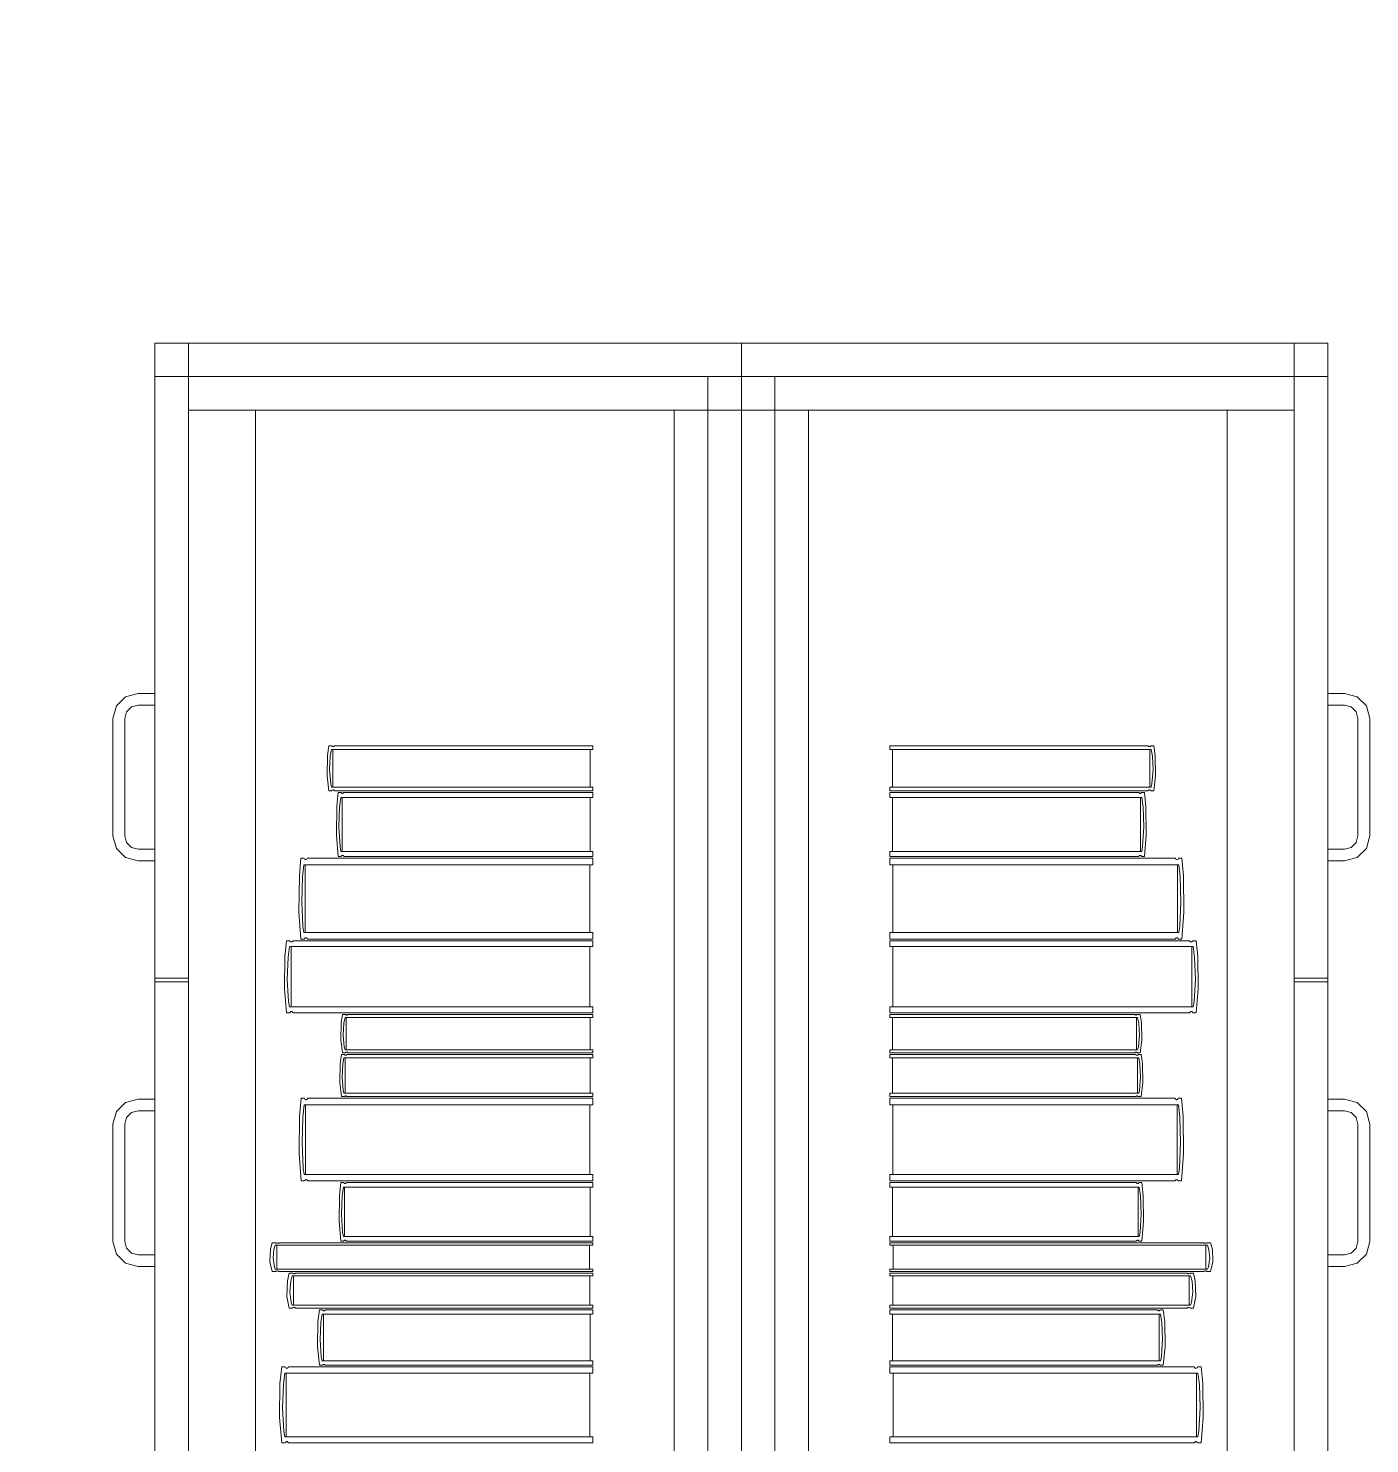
# Model space of a CAD drawing. Header units: inches. Extents: x -19 to 5698, y -728 to 92.
# Drawn here: x 12.244 to 13.045, y 37.555 to 38.4 of the extents above; entities that cross this region are included whole.
import ezdxf

# ---------------------------------------------------------------- set-up
doc = ezdxf.new("R2010")
doc.units = ezdxf.units.IN
doc.header["$MEASUREMENT"] = 0
doc.linetypes.add('HIDDEN', pattern=[0.375, 0.25, -0.125])
doc.layers.add('00 conduct tomacorr', color=120, linetype='HIDDEN', lineweight=30)
doc.layers.add('Interior - Mobiliario', color=7, linetype='Continuous')

msp = doc.modelspace()

# ---------------------------------------------------------------- linework, layer by layer
at = {"layer": '00 conduct tomacorr'}
msp.add_arc((13.45819, 37.25832), 2.51728, 108.17568, 192.53233, dxfattribs=at)
at = {"layer": 'Interior - Mobiliario', "color": 175, "linetype": 'Continuous', "lineweight": 13}
for p, q in [((12.31998, 38.2121), (12.66998, 38.2121)), ((12.31998, 38.1921), (12.31998, 38.2121)), ((12.66998, 38.2121), (12.31998, 38.2121)), ((12.31998, 38.2121), (12.31998, 38.1921)), ((12.31998, 38.2121), (12.66998, 38.2121)), ((12.31998, 36.7121), (12.31998, 38.2121)), ((12.66998, 38.2121), (12.33998, 38.2121)), ((12.33998, 38.2121), (12.33998, 38.1721)), ((12.66998, 38.1921), (12.66998, 38.2121)), ((13.01998, 38.2121), (12.66998, 38.2121)), ((12.66998, 38.2121), (13.01998, 38.2121)), ((12.66998, 38.1921), (12.66998, 38.2121)), ((12.66998, 38.2121), (12.99998, 38.2121)), ((12.66998, 38.1721), (12.66998, 38.2121)), ((13.01998, 38.2121), (12.66998, 38.2121)), ((12.66998, 38.2121), (12.66998, 36.7121)), ((12.66998, 38.1921), (12.66998, 38.2121)), ((12.66998, 38.1921), (12.66998, 38.2121)), ((12.66998, 38.1721), (12.66998, 38.2121)), ((12.66998, 38.2121), (12.66998, 36.7121)), ((12.99998, 38.2121), (12.99998, 38.1721)), ((13.01998, 38.1921), (13.01998, 38.2121)), ((13.01998, 38.2121), (13.01998, 38.1921)), ((13.01998, 36.7121), (13.01998, 38.2121)), ((12.31998, 38.1921), (12.66998, 38.1921)), ((12.31998, 38.1921), (12.66998, 38.1921)), ((12.66998, 38.1921), (12.31998, 38.1921)), ((12.31998, 38.1921), (12.31998, 36.7321)), ((12.64998, 38.1921), (12.31998, 38.1921)), ((12.31998, 38.1921), (12.31998, 36.7321)), ((12.31998, 38.1921), (12.31998, 37.8331)), ((12.31998, 38.1921), (12.33998, 38.1921)), ((12.64998, 38.1921), (12.33998, 38.1921)), ((12.33998, 38.1921), (12.33998, 36.7321)), ((12.64998, 38.1921), (12.33998, 38.1921)), ((12.33998, 38.1921), (12.33998, 36.7321)), ((12.64998, 38.1921), (12.33998, 38.1921)), ((12.33998, 38.1921), (12.33998, 36.7321)), ((12.33998, 38.1921), (12.33998, 37.8331)), ((12.64998, 36.7321), (12.64998, 38.1921)), ((12.64998, 38.1921), (12.66998, 38.1921)), ((12.64998, 36.7321), (12.64998, 38.1921)), ((12.66998, 38.1921), (12.64998, 38.1921)), ((12.64998, 38.1921), (12.64998, 36.7321)), ((12.64998, 36.7321), (12.64998, 38.1921)), ((12.64998, 36.7321), (12.64998, 38.1921)), ((12.64998, 36.7321), (12.64998, 38.1921)), ((12.66998, 36.7321), (12.66998, 38.1921)), ((12.68998, 38.1921), (12.66998, 38.1921)), ((12.66998, 38.1921), (12.68998, 38.1921)), ((12.66998, 36.7321), (12.66998, 38.1921)), ((13.01998, 38.1921), (12.66998, 38.1921)), ((13.01998, 38.1921), (12.66998, 38.1921)), ((12.66998, 38.1921), (13.01998, 38.1921)), ((12.66998, 36.7321), (12.66998, 38.1921)), ((12.66998, 36.7321), (12.66998, 38.1921)), ((12.66998, 36.7321), (12.66998, 38.1921)), ((12.66998, 36.7321), (12.66998, 38.1921)), ((12.68998, 38.1921), (12.99998, 38.1921)), ((12.68998, 36.7321), (12.68998, 38.1921)), ((12.68998, 36.7321), (12.68998, 38.1921)), ((12.68998, 38.1921), (12.68998, 36.7321)), ((12.68998, 38.1921), (13.01998, 38.1921)), ((12.68998, 36.7321), (12.68998, 38.1921)), ((12.68998, 38.1921), (12.99998, 38.1921)), ((12.68998, 36.7321), (12.68998, 38.1921)), ((12.68998, 38.1921), (12.99998, 38.1921)), ((12.68998, 36.7321), (12.68998, 38.1921)), ((12.99998, 38.1921), (12.99998, 36.7321)), ((12.99998, 38.1921), (12.99998, 36.7321)), ((12.99998, 38.1921), (12.99998, 36.7321)), ((12.99998, 38.1921), (12.99998, 37.8331)), ((13.01998, 38.1921), (12.99998, 38.1921)), ((13.01998, 38.1921), (13.01998, 36.7321)), ((13.01998, 38.1921), (13.01998, 36.7321)), ((13.01998, 38.1921), (13.01998, 37.8331)), ((12.37998, 38.1721), (12.33998, 38.1721)), ((12.33998, 38.1721), (12.33998, 36.7521)), ((12.62998, 38.1721), (12.37998, 38.1721)), ((12.37998, 36.7521), (12.37998, 38.1721)), ((12.66998, 38.1721), (12.62998, 38.1721)), ((12.62998, 38.1721), (12.62998, 36.7521)), ((12.66998, 38.1721), (12.70998, 38.1721)), ((12.66998, 36.7521), (12.66998, 38.1721)), ((12.66998, 36.7521), (12.66998, 38.1721)), ((12.70998, 38.1721), (12.95998, 38.1721)), ((12.70998, 38.1721), (12.70998, 36.7521)), ((12.95998, 38.1721), (12.99998, 38.1721)), ((12.95998, 36.7521), (12.95998, 38.1721)), ((12.99998, 38.1721), (12.99998, 36.7521)), ((12.29699, 37.9956), (12.30248, 38.00109)), ((12.30248, 38.00109), (12.30998, 38.0031)), ((12.30998, 38.0031), (12.31998, 38.0031)), ((12.31998, 38.0031), (12.31998, 37.9961)), ((13.02998, 38.0031), (13.01998, 38.0031)), ((13.01998, 38.0031), (13.01998, 37.9961)), ((13.03748, 38.00109), (13.02998, 38.0031)), ((13.04297, 37.9956), (13.03748, 38.00109)), ((12.29498, 37.9881), (12.29699, 37.9956)), ((12.30305, 37.9921), (12.30198, 37.9881)), ((12.30598, 37.99503), (12.30305, 37.9921)), ((12.30998, 37.9961), (12.30598, 37.99503)), ((12.31998, 37.9961), (12.30998, 37.9961)), ((13.01998, 37.9961), (13.02998, 37.9961)), ((13.02998, 37.9961), (13.03398, 37.99503)), ((13.03398, 37.99503), (13.03691, 37.9921)), ((13.03691, 37.9921), (13.03798, 37.9881)), ((13.04498, 37.9881), (13.04297, 37.9956)), ((12.29498, 37.9181), (12.29498, 37.9881)), ((12.30198, 37.9881), (12.30198, 37.9181)), ((13.03798, 37.9881), (13.03798, 37.9181)), ((13.04498, 37.9181), (13.04498, 37.9881)), ((12.42294, 37.96595), (12.42275, 37.95398)), ((12.42381, 37.97183), (12.42294, 37.96595)), ((12.42552, 37.97183), (12.42381, 37.97183)), ((12.42426, 37.95743), (12.42466, 37.96568)), ((12.42466, 37.96568), (12.42538, 37.96968)), ((12.42538, 37.96968), (12.58132, 37.96968)), ((12.42561, 37.97172), (12.42552, 37.97183)), ((12.4258, 37.97156), (12.42561, 37.97172)), ((12.42602, 37.97145), (12.4258, 37.97156)), ((12.42625, 37.97138), (12.42602, 37.97145)), ((12.42617, 37.96968), (12.42617, 37.9472)), ((12.42648, 37.97138), (12.42625, 37.97138)), ((12.42671, 37.97143), (12.42648, 37.97138)), ((12.42693, 37.97153), (12.42671, 37.97143)), ((12.42713, 37.97168), (12.42693, 37.97153)), ((12.42726, 37.97183), (12.42713, 37.97168)), ((12.58132, 37.97183), (12.42726, 37.97183)), ((12.57975, 37.9472), (12.57975, 37.96968)), ((12.58132, 37.96968), (12.58132, 37.97183)), ((12.75864, 37.96968), (12.75864, 37.97183)), ((12.75864, 37.97183), (12.9127, 37.97183)), ((12.91458, 37.96968), (12.75864, 37.96968)), ((12.76021, 37.9472), (12.76021, 37.96968)), ((12.9127, 37.97183), (12.91283, 37.97168)), ((12.91283, 37.97168), (12.91303, 37.97153)), ((12.91303, 37.97153), (12.91325, 37.97143)), ((12.91325, 37.97143), (12.91348, 37.97138)), ((12.91348, 37.97138), (12.91371, 37.97138)), ((12.91371, 37.97138), (12.91394, 37.97145)), ((12.91379, 37.96968), (12.91379, 37.9472)), ((12.91394, 37.97145), (12.91415, 37.97156)), ((12.91415, 37.97156), (12.91435, 37.97172)), ((12.91435, 37.97172), (12.91444, 37.97183)), ((12.91444, 37.97183), (12.91615, 37.97183)), ((12.9153, 37.96568), (12.91458, 37.96968)), ((12.9157, 37.95743), (12.9153, 37.96568)), ((12.91615, 37.97183), (12.91701, 37.96595)), ((12.91701, 37.96595), (12.91721, 37.95398)), ((12.42491, 37.94923), (12.42426, 37.95743)), ((12.91504, 37.94923), (12.9157, 37.95743)), ((12.42275, 37.95398), (12.42381, 37.94505)), ((12.42538, 37.9472), (12.42491, 37.94923)), ((12.58132, 37.9472), (12.42538, 37.9472)), ((12.58132, 37.94505), (12.58132, 37.9472)), ((12.75864, 37.94505), (12.75864, 37.9472)), ((12.75864, 37.9472), (12.91458, 37.9472)), ((12.91458, 37.9472), (12.91504, 37.94923)), ((12.91721, 37.95398), (12.91615, 37.94505)), ((12.42381, 37.94505), (12.42552, 37.94505)), ((12.42552, 37.94505), (12.42565, 37.9452)), ((12.42565, 37.9452), (12.42585, 37.94535)), ((12.42585, 37.94535), (12.42607, 37.94545)), ((12.42607, 37.94545), (12.4263, 37.9455)), ((12.4263, 37.9455), (12.42653, 37.9455)), ((12.42653, 37.9455), (12.42676, 37.94543)), ((12.42676, 37.94543), (12.42698, 37.94532)), ((12.42698, 37.94532), (12.42717, 37.94516)), ((12.42717, 37.94516), (12.42726, 37.94505)), ((12.42726, 37.94505), (12.58132, 37.94505)), ((12.42942, 37.94405), (12.42859, 37.93566)), ((12.43107, 37.94405), (12.42942, 37.94405)), ((12.43024, 37.93526), (12.43094, 37.94099)), ((12.43094, 37.94099), (12.58132, 37.94099)), ((12.43115, 37.94391), (12.43107, 37.94405)), ((12.43135, 37.94367), (12.43115, 37.94391)), ((12.43156, 37.94351), (12.43135, 37.94367)), ((12.43177, 37.94342), (12.43156, 37.94351)), ((12.4317, 37.94099), (12.4317, 37.90882)), ((12.432, 37.94341), (12.43177, 37.94342)), ((12.43222, 37.94348), (12.432, 37.94341)), ((12.43243, 37.94363), (12.43222, 37.94348)), ((12.43263, 37.94385), (12.43243, 37.94363)), ((12.43275, 37.94405), (12.43263, 37.94385)), ((12.58132, 37.94405), (12.43275, 37.94405)), ((12.5798, 37.90882), (12.5798, 37.94099)), ((12.58132, 37.94099), (12.58132, 37.94405)), ((12.9127, 37.94505), (12.75864, 37.94505)), ((12.75864, 37.94099), (12.75864, 37.94405)), ((12.75864, 37.94405), (12.90721, 37.94405)), ((12.90902, 37.94099), (12.75864, 37.94099)), ((12.76016, 37.90882), (12.76016, 37.94099)), ((12.90721, 37.94405), (12.90733, 37.94385)), ((12.90733, 37.94385), (12.90753, 37.94363)), ((12.90753, 37.94363), (12.90774, 37.94348)), ((12.90774, 37.94348), (12.90796, 37.94341)), ((12.90796, 37.94341), (12.90818, 37.94342)), ((12.90818, 37.94342), (12.9084, 37.94351)), ((12.90826, 37.94099), (12.90826, 37.90882)), ((12.9084, 37.94351), (12.90861, 37.94367)), ((12.90861, 37.94367), (12.9088, 37.94391)), ((12.9088, 37.94391), (12.90889, 37.94405)), ((12.90889, 37.94405), (12.91054, 37.94405)), ((12.90972, 37.93526), (12.90902, 37.94099)), ((12.91054, 37.94405), (12.91137, 37.93566)), ((12.91278, 37.94516), (12.9127, 37.94505)), ((12.91298, 37.94532), (12.91278, 37.94516)), ((12.9132, 37.94543), (12.91298, 37.94532)), ((12.91343, 37.9455), (12.9132, 37.94543)), ((12.91366, 37.9455), (12.91343, 37.9455)), ((12.91389, 37.94545), (12.91366, 37.9455)), ((12.91411, 37.94535), (12.91389, 37.94545)), ((12.91431, 37.9452), (12.91411, 37.94535)), ((12.91444, 37.94505), (12.91431, 37.9452)), ((12.91615, 37.94505), (12.91444, 37.94505)), ((12.42859, 37.93566), (12.4284, 37.91853)), ((12.42985, 37.92347), (12.43024, 37.93526)), ((12.91011, 37.92347), (12.90972, 37.93526)), ((12.91137, 37.93566), (12.91156, 37.91853)), ((12.43049, 37.91173), (12.42985, 37.92347)), ((12.90947, 37.91173), (12.91011, 37.92347)), ((12.29699, 37.9106), (12.29498, 37.9181)), ((12.30198, 37.9181), (12.30305, 37.9141)), ((12.30305, 37.9141), (12.30598, 37.91117)), ((12.4284, 37.91853), (12.42942, 37.90576)), ((12.91156, 37.91853), (12.91054, 37.90576)), ((13.03691, 37.9141), (13.03398, 37.91117)), ((13.03798, 37.9181), (13.03691, 37.9141)), ((13.04297, 37.9106), (13.04498, 37.9181)), ((12.30248, 37.90511), (12.29699, 37.9106)), ((12.30998, 37.9031), (12.30248, 37.90511)), ((12.30598, 37.91117), (12.30998, 37.9101)), ((12.30998, 37.9101), (12.31998, 37.9101)), ((12.31998, 37.9101), (12.31998, 37.9031)), ((12.40715, 37.90476), (12.4062, 37.89417)), ((12.40905, 37.90476), (12.40715, 37.90476)), ((12.40914, 37.90457), (12.40905, 37.90476)), ((12.40936, 37.90428), (12.40914, 37.90457)), ((12.41097, 37.90476), (12.41083, 37.9045)), ((12.58132, 37.90476), (12.41097, 37.90476)), ((12.42942, 37.90576), (12.43107, 37.90576)), ((12.43094, 37.90882), (12.43049, 37.91173)), ((12.58132, 37.90882), (12.43094, 37.90882)), ((12.43107, 37.90576), (12.43119, 37.90596)), ((12.43119, 37.90596), (12.43139, 37.90618)), ((12.43139, 37.90618), (12.4316, 37.90633)), ((12.4316, 37.90633), (12.43182, 37.9064)), ((12.43182, 37.9064), (12.43205, 37.90639)), ((12.43205, 37.90639), (12.43227, 37.9063)), ((12.43227, 37.9063), (12.43248, 37.90614)), ((12.43248, 37.90614), (12.43267, 37.90591)), ((12.43267, 37.90591), (12.43275, 37.90576)), ((12.43275, 37.90576), (12.58132, 37.90576)), ((12.58132, 37.90576), (12.58132, 37.90882)), ((12.58132, 37.9009), (12.58132, 37.90476)), ((12.75864, 37.90576), (12.75864, 37.90882)), ((12.75864, 37.90882), (12.90902, 37.90882)), ((12.90721, 37.90576), (12.75864, 37.90576)), ((12.75864, 37.9009), (12.75864, 37.90476)), ((12.75864, 37.90476), (12.92898, 37.90476)), ((12.90729, 37.90591), (12.90721, 37.90576)), ((12.90748, 37.90614), (12.90729, 37.90591)), ((12.90769, 37.9063), (12.90748, 37.90614)), ((12.90791, 37.90639), (12.90769, 37.9063)), ((12.90813, 37.9064), (12.90791, 37.90639)), ((12.90836, 37.90633), (12.90813, 37.9064)), ((12.90857, 37.90618), (12.90836, 37.90633)), ((12.90876, 37.90596), (12.90857, 37.90618)), ((12.90889, 37.90576), (12.90876, 37.90596)), ((12.91054, 37.90576), (12.90889, 37.90576)), ((12.90902, 37.90882), (12.90947, 37.91173)), ((12.92898, 37.90476), (12.92913, 37.9045)), ((12.9306, 37.90428), (12.93082, 37.90457)), ((12.93082, 37.90457), (12.93091, 37.90476)), ((12.93091, 37.90476), (12.93281, 37.90476)), ((12.93281, 37.90476), (12.93376, 37.89417)), ((13.02998, 37.9101), (13.01998, 37.9101)), ((13.01998, 37.9101), (13.01998, 37.9031)), ((13.03398, 37.91117), (13.02998, 37.9101)), ((13.02998, 37.9031), (13.03748, 37.90511)), ((13.03748, 37.90511), (13.04297, 37.9106)), ((12.31998, 37.9031), (12.30998, 37.9031)), ((12.40809, 37.89367), (12.40889, 37.9009)), ((12.40889, 37.9009), (12.58132, 37.9009)), ((12.4096, 37.90407), (12.40936, 37.90428)), ((12.40985, 37.90396), (12.4096, 37.90407)), ((12.40976, 37.9009), (12.40976, 37.86036)), ((12.41011, 37.90395), (12.40985, 37.90396)), ((12.41036, 37.90404), (12.41011, 37.90395)), ((12.41061, 37.90422), (12.41036, 37.90404)), ((12.41083, 37.9045), (12.41061, 37.90422)), ((12.57958, 37.86036), (12.57958, 37.9009)), ((12.93106, 37.9009), (12.75864, 37.9009)), ((12.76038, 37.86036), (12.76038, 37.9009)), ((12.92913, 37.9045), (12.92935, 37.90422)), ((12.92935, 37.90422), (12.92959, 37.90404)), ((12.92959, 37.90404), (12.92985, 37.90395)), ((12.92985, 37.90395), (12.9301, 37.90396)), ((12.9301, 37.90396), (12.93036, 37.90407)), ((12.93019, 37.9009), (12.93019, 37.86036)), ((12.93036, 37.90407), (12.9306, 37.90428)), ((12.93186, 37.89367), (12.93106, 37.9009)), ((13.01998, 37.9031), (13.02998, 37.9031)), ((12.4062, 37.89417), (12.40598, 37.87259)), ((12.40765, 37.87881), (12.40809, 37.89367)), ((12.93231, 37.87881), (12.93186, 37.89367)), ((12.93376, 37.89417), (12.93398, 37.87259)), ((12.40598, 37.87259), (12.40715, 37.8565)), ((12.40838, 37.86402), (12.40765, 37.87881)), ((12.93158, 37.86402), (12.93231, 37.87881)), ((12.93398, 37.87259), (12.93281, 37.8565)), ((12.40889, 37.86036), (12.40838, 37.86402)), ((12.93106, 37.86036), (12.93158, 37.86402)), ((12.39849, 37.8555), (12.39749, 37.84608)), ((12.40048, 37.8555), (12.39849, 37.8555)), ((12.40058, 37.85533), (12.40048, 37.8555)), ((12.40081, 37.85507), (12.40058, 37.85533)), ((12.40106, 37.85489), (12.40081, 37.85507)), ((12.40133, 37.85479), (12.40106, 37.85489)), ((12.4016, 37.85478), (12.40133, 37.85479)), ((12.40186, 37.85486), (12.4016, 37.85478)), ((12.40212, 37.85502), (12.40186, 37.85486)), ((12.40235, 37.85527), (12.40212, 37.85502)), ((12.4025, 37.8555), (12.40235, 37.85527)), ((12.58132, 37.8555), (12.4025, 37.8555)), ((12.40715, 37.8565), (12.40905, 37.8565)), ((12.58132, 37.86036), (12.40889, 37.86036)), ((12.40905, 37.8565), (12.40919, 37.85675)), ((12.40919, 37.85675), (12.40941, 37.85703)), ((12.40941, 37.85703), (12.40966, 37.85721)), ((12.40966, 37.85721), (12.40991, 37.8573)), ((12.40991, 37.8573), (12.41017, 37.85729)), ((12.41017, 37.85729), (12.41042, 37.85718)), ((12.41042, 37.85718), (12.41066, 37.85698)), ((12.41066, 37.85698), (12.41088, 37.85668)), ((12.41088, 37.85668), (12.41097, 37.8565)), ((12.41097, 37.8565), (12.58132, 37.8565)), ((12.58132, 37.8565), (12.58132, 37.86036)), ((12.58132, 37.85206), (12.58132, 37.8555)), ((12.75864, 37.8565), (12.75864, 37.86036)), ((12.75864, 37.86036), (12.93106, 37.86036)), ((12.92898, 37.8565), (12.75864, 37.8565)), ((12.75864, 37.85206), (12.75864, 37.8555)), ((12.75864, 37.8555), (12.93746, 37.8555)), ((12.92908, 37.85668), (12.92898, 37.8565)), ((12.9293, 37.85698), (12.92908, 37.85668)), ((12.92954, 37.85718), (12.9293, 37.85698)), ((12.92979, 37.85729), (12.92954, 37.85718)), ((12.93005, 37.8573), (12.92979, 37.85729)), ((12.9303, 37.85721), (12.93005, 37.8573)), ((12.93054, 37.85703), (12.9303, 37.85721)), ((12.93077, 37.85675), (12.93054, 37.85703)), ((12.93091, 37.8565), (12.93077, 37.85675)), ((12.93281, 37.8565), (12.93091, 37.8565)), ((12.93746, 37.8555), (12.93761, 37.85527)), ((12.93761, 37.85527), (12.93784, 37.85502)), ((12.93784, 37.85502), (12.9381, 37.85486)), ((12.9381, 37.85486), (12.93836, 37.85478)), ((12.93836, 37.85478), (12.93863, 37.85479)), ((12.93863, 37.85479), (12.9389, 37.85489)), ((12.9389, 37.85489), (12.93915, 37.85507)), ((12.93915, 37.85507), (12.93938, 37.85533)), ((12.93938, 37.85533), (12.93948, 37.8555)), ((12.93948, 37.8555), (12.94147, 37.8555)), ((12.94147, 37.8555), (12.94247, 37.84608)), ((12.39749, 37.84608), (12.39726, 37.82689)), ((12.39901, 37.83243), (12.39948, 37.84564)), ((12.39948, 37.84564), (12.40032, 37.85206)), ((12.40032, 37.85206), (12.58132, 37.85206)), ((12.40123, 37.85206), (12.40123, 37.81601)), ((12.57949, 37.81601), (12.57949, 37.85206)), ((12.93964, 37.85206), (12.75864, 37.85206)), ((12.76046, 37.81601), (12.76046, 37.85206)), ((12.93873, 37.85206), (12.93873, 37.81601)), ((12.94048, 37.84564), (12.93964, 37.85206)), ((12.94095, 37.83243), (12.94048, 37.84564)), ((12.94247, 37.84608), (12.9427, 37.82689)), ((12.31998, 37.8331), (12.33998, 37.8331)), ((12.31998, 37.4721), (12.31998, 37.8311)), ((12.31998, 37.8311), (12.33998, 37.8311)), ((12.33998, 37.4721), (12.33998, 37.8311)), ((12.39978, 37.81927), (12.39901, 37.83243)), ((12.94018, 37.81927), (12.94095, 37.83243)), ((13.01998, 37.8331), (12.99998, 37.8331)), ((12.99998, 37.4721), (12.99998, 37.8311)), ((13.01998, 37.8311), (12.99998, 37.8311)), ((13.01998, 37.4721), (13.01998, 37.8311)), ((12.39726, 37.82689), (12.39849, 37.81258)), ((12.9427, 37.82689), (12.94147, 37.81258)), ((12.39849, 37.81258), (12.40048, 37.81258)), ((12.40032, 37.81601), (12.39978, 37.81927)), ((12.58132, 37.81601), (12.40032, 37.81601)), ((12.40048, 37.81258), (12.40063, 37.81281)), ((12.40063, 37.81281), (12.40086, 37.81306)), ((12.40086, 37.81306), (12.40112, 37.81322)), ((12.40112, 37.81322), (12.40138, 37.8133)), ((12.40138, 37.8133), (12.40165, 37.81329)), ((12.40165, 37.81329), (12.40192, 37.81319)), ((12.40192, 37.81319), (12.40217, 37.81301)), ((12.40217, 37.81301), (12.4024, 37.81275)), ((12.4024, 37.81275), (12.4025, 37.81258)), ((12.4025, 37.81258), (12.58132, 37.81258)), ((12.58132, 37.81258), (12.58132, 37.81601)), ((12.75864, 37.81258), (12.75864, 37.81601)), ((12.75864, 37.81601), (12.93964, 37.81601)), ((12.93746, 37.81258), (12.75864, 37.81258)), ((12.93756, 37.81275), (12.93746, 37.81258)), ((12.93779, 37.81301), (12.93756, 37.81275)), ((12.93804, 37.81319), (12.93779, 37.81301)), ((12.9383, 37.81329), (12.93804, 37.81319)), ((12.93857, 37.8133), (12.9383, 37.81329)), ((12.93884, 37.81322), (12.93857, 37.8133)), ((12.93909, 37.81306), (12.93884, 37.81322)), ((12.93933, 37.81281), (12.93909, 37.81306)), ((12.93948, 37.81258), (12.93933, 37.81281)), ((12.94147, 37.81258), (12.93948, 37.81258)), ((12.93964, 37.81601), (12.94018, 37.81927)), ((12.43115, 37.80655), (12.43096, 37.79629)), ((12.43197, 37.81158), (12.43115, 37.80655)), ((12.43359, 37.81158), (12.43197, 37.81158)), ((12.43239, 37.79925), (12.43277, 37.80631)), ((12.43277, 37.80631), (12.43346, 37.80975)), ((12.43346, 37.80975), (12.58132, 37.80975)), ((12.43367, 37.81149), (12.43359, 37.81158)), ((12.43386, 37.81135), (12.43367, 37.81149)), ((12.43407, 37.81125), (12.43386, 37.81135)), ((12.43428, 37.8112), (12.43407, 37.81125)), ((12.43421, 37.80975), (12.43421, 37.79048)), ((12.4345, 37.8112), (12.43428, 37.8112)), ((12.43472, 37.81124), (12.4345, 37.8112)), ((12.43493, 37.81133), (12.43472, 37.81124)), ((12.43512, 37.81146), (12.43493, 37.81133)), ((12.43524, 37.81158), (12.43512, 37.81146)), ((12.58132, 37.81158), (12.43524, 37.81158)), ((12.57983, 37.79048), (12.57983, 37.80975)), ((12.58132, 37.80975), (12.58132, 37.81158)), ((12.75864, 37.80975), (12.75864, 37.81158)), ((12.75864, 37.81158), (12.90471, 37.81158)), ((12.9065, 37.80975), (12.75864, 37.80975)), ((12.76013, 37.79048), (12.76013, 37.80975)), ((12.90471, 37.81158), (12.90484, 37.81146)), ((12.90484, 37.81146), (12.90503, 37.81133)), ((12.90503, 37.81133), (12.90524, 37.81124)), ((12.90524, 37.81124), (12.90545, 37.8112)), ((12.90545, 37.8112), (12.90568, 37.8112)), ((12.90568, 37.8112), (12.90589, 37.81125)), ((12.90575, 37.80975), (12.90575, 37.79048)), ((12.90589, 37.81125), (12.9061, 37.81135)), ((12.9061, 37.81135), (12.90629, 37.81149)), ((12.90629, 37.81149), (12.90637, 37.81158)), ((12.90637, 37.81158), (12.90799, 37.81158)), ((12.90718, 37.80631), (12.9065, 37.80975)), ((12.90756, 37.79925), (12.90718, 37.80631)), ((12.90799, 37.81158), (12.90881, 37.80655)), ((12.90881, 37.80655), (12.90899, 37.79629)), ((12.43096, 37.79629), (12.43197, 37.78864)), ((12.43302, 37.79222), (12.43239, 37.79925)), ((12.90694, 37.79222), (12.90756, 37.79925)), ((12.90899, 37.79629), (12.90799, 37.78864)), ((12.43134, 37.78764), (12.43052, 37.78214)), ((12.43297, 37.78764), (12.43134, 37.78764)), ((12.43197, 37.78864), (12.43359, 37.78864)), ((12.43306, 37.78755), (12.43297, 37.78764)), ((12.43346, 37.79048), (12.43302, 37.79222)), ((12.43325, 37.78739), (12.43306, 37.78755)), ((12.43345, 37.78729), (12.43325, 37.78739)), ((12.43367, 37.78723), (12.43345, 37.78729)), ((12.58132, 37.79048), (12.43346, 37.79048)), ((12.43359, 37.78864), (12.43371, 37.78877)), ((12.43389, 37.78722), (12.43367, 37.78723)), ((12.43371, 37.78877), (12.43391, 37.7889)), ((12.43411, 37.78727), (12.43389, 37.78722)), ((12.43391, 37.7889), (12.43411, 37.78899)), ((12.43411, 37.78899), (12.43433, 37.78903)), ((12.43432, 37.78737), (12.43411, 37.78727)), ((12.43451, 37.78751), (12.43432, 37.78737)), ((12.43433, 37.78903), (12.43455, 37.78902)), ((12.43463, 37.78764), (12.43451, 37.78751)), ((12.43455, 37.78902), (12.43477, 37.78897)), ((12.58132, 37.78764), (12.43463, 37.78764)), ((12.43477, 37.78897), (12.43497, 37.78887)), ((12.43497, 37.78887), (12.43516, 37.78873)), ((12.43516, 37.78873), (12.43524, 37.78864)), ((12.43524, 37.78864), (12.58132, 37.78864)), ((12.58132, 37.78864), (12.58132, 37.79048)), ((12.58132, 37.78564), (12.58132, 37.78764)), ((12.75864, 37.78864), (12.75864, 37.79048)), ((12.75864, 37.79048), (12.9065, 37.79048)), ((12.90471, 37.78864), (12.75864, 37.78864)), ((12.75864, 37.78564), (12.75864, 37.78764)), ((12.75864, 37.78764), (12.90532, 37.78764)), ((12.9048, 37.78873), (12.90471, 37.78864)), ((12.90499, 37.78887), (12.9048, 37.78873)), ((12.90519, 37.78897), (12.90499, 37.78887)), ((12.90541, 37.78902), (12.90519, 37.78897)), ((12.90532, 37.78764), (12.90545, 37.78751)), ((12.90563, 37.78903), (12.90541, 37.78902)), ((12.90545, 37.78751), (12.90564, 37.78737)), ((12.90584, 37.78899), (12.90563, 37.78903)), ((12.90564, 37.78737), (12.90585, 37.78727)), ((12.90605, 37.7889), (12.90584, 37.78899)), ((12.90585, 37.78727), (12.90607, 37.78722)), ((12.90625, 37.78877), (12.90605, 37.7889)), ((12.90607, 37.78722), (12.90629, 37.78723)), ((12.90637, 37.78864), (12.90625, 37.78877)), ((12.90629, 37.78723), (12.90651, 37.78729)), ((12.90799, 37.78864), (12.90637, 37.78864)), ((12.9065, 37.79048), (12.90694, 37.79222)), ((12.90651, 37.78729), (12.90671, 37.78739)), ((12.90671, 37.78739), (12.9069, 37.78755)), ((12.9069, 37.78755), (12.90698, 37.78764)), ((12.90698, 37.78764), (12.90861, 37.78764)), ((12.90861, 37.78764), (12.90944, 37.78214)), ((12.43052, 37.78214), (12.43034, 37.7709)), ((12.43177, 37.77414), (12.43215, 37.78187)), ((12.43215, 37.78187), (12.43284, 37.78564)), ((12.43284, 37.78564), (12.58132, 37.78564)), ((12.43359, 37.78564), (12.43359, 37.76454)), ((12.57982, 37.76454), (12.57982, 37.78564)), ((12.90711, 37.78564), (12.75864, 37.78564)), ((12.76014, 37.76454), (12.76014, 37.78564)), ((12.90637, 37.78564), (12.90637, 37.76454)), ((12.9078, 37.78187), (12.90711, 37.78564)), ((12.90819, 37.77414), (12.9078, 37.78187)), ((12.90944, 37.78214), (12.90962, 37.7709)), ((12.43034, 37.7709), (12.43134, 37.76253)), ((12.4324, 37.76644), (12.43177, 37.77414)), ((12.90756, 37.76644), (12.90819, 37.77414)), ((12.90962, 37.7709), (12.90861, 37.76253)), ((12.30998, 37.7611), (12.30248, 37.75909)), ((12.31998, 37.7611), (12.30998, 37.7611)), ((12.31998, 37.7541), (12.31998, 37.7611)), ((12.40733, 37.76153), (12.40638, 37.75071)), ((12.40922, 37.76153), (12.40733, 37.76153)), ((12.40932, 37.76134), (12.40922, 37.76153)), ((12.40954, 37.76104), (12.40932, 37.76134)), ((12.40978, 37.76083), (12.40954, 37.76104)), ((12.41078, 37.76098), (12.41054, 37.76079)), ((12.41101, 37.76126), (12.41078, 37.76098)), ((12.41115, 37.76153), (12.41101, 37.76126)), ((12.58132, 37.76153), (12.41115, 37.76153)), ((12.43134, 37.76253), (12.43297, 37.76253)), ((12.43284, 37.76454), (12.4324, 37.76644)), ((12.58132, 37.76454), (12.43284, 37.76454)), ((12.43297, 37.76253), (12.4331, 37.76266)), ((12.4331, 37.76266), (12.43329, 37.76281)), ((12.43329, 37.76281), (12.4335, 37.7629)), ((12.4335, 37.7629), (12.43372, 37.76295)), ((12.43372, 37.76295), (12.43394, 37.76294)), ((12.43394, 37.76294), (12.43416, 37.76288)), ((12.43416, 37.76288), (12.43436, 37.76278)), ((12.43436, 37.76278), (12.43455, 37.76262)), ((12.43455, 37.76262), (12.43463, 37.76253)), ((12.43463, 37.76253), (12.58132, 37.76253)), ((12.58132, 37.76253), (12.58132, 37.76454)), ((12.58132, 37.75758), (12.58132, 37.76153)), ((12.75864, 37.76253), (12.75864, 37.76454)), ((12.75864, 37.76454), (12.90711, 37.76454)), ((12.90532, 37.76253), (12.75864, 37.76253)), ((12.75864, 37.75758), (12.75864, 37.76153)), ((12.75864, 37.76153), (12.92881, 37.76153)), ((12.90541, 37.76262), (12.90532, 37.76253)), ((12.9056, 37.76278), (12.90541, 37.76262)), ((12.9058, 37.76288), (12.9056, 37.76278)), ((12.90602, 37.76294), (12.9058, 37.76288)), ((12.90624, 37.76295), (12.90602, 37.76294)), ((12.90646, 37.7629), (12.90624, 37.76295)), ((12.90667, 37.76281), (12.90646, 37.7629)), ((12.90686, 37.76266), (12.90667, 37.76281)), ((12.90698, 37.76253), (12.90686, 37.76266)), ((12.90861, 37.76253), (12.90698, 37.76253)), ((12.90711, 37.76454), (12.90756, 37.76644)), ((12.92881, 37.76153), (12.92895, 37.76126)), ((12.92895, 37.76126), (12.92917, 37.76098)), ((12.92917, 37.76098), (12.92942, 37.76079)), ((12.93018, 37.76083), (12.93042, 37.76104)), ((12.93042, 37.76104), (12.93064, 37.76134)), ((12.93064, 37.76134), (12.93073, 37.76153)), ((12.93073, 37.76153), (12.93263, 37.76153)), ((12.93263, 37.76153), (12.93358, 37.75071)), ((13.01998, 37.7611), (13.02998, 37.7611)), ((13.01998, 37.7541), (13.01998, 37.7611)), ((13.02998, 37.7611), (13.03748, 37.75909)), ((12.29699, 37.7536), (12.29498, 37.7461)), ((12.30248, 37.75909), (12.29699, 37.7536)), ((12.30305, 37.7501), (12.30598, 37.75303)), ((12.30598, 37.75303), (12.30998, 37.7541)), ((12.30998, 37.7541), (12.31998, 37.7541)), ((12.40827, 37.7502), (12.40907, 37.75758)), ((12.40907, 37.75758), (12.58132, 37.75758)), ((12.41003, 37.76071), (12.40978, 37.76083)), ((12.40994, 37.75758), (12.40994, 37.71617)), ((12.41029, 37.7607), (12.41003, 37.76071)), ((12.41054, 37.76079), (12.41029, 37.7607)), ((12.57958, 37.71617), (12.57958, 37.75758)), ((12.93089, 37.75758), (12.75864, 37.75758)), ((12.76038, 37.71617), (12.76038, 37.75758)), ((12.92942, 37.76079), (12.92967, 37.7607)), ((12.92967, 37.7607), (12.92993, 37.76071)), ((12.92993, 37.76071), (12.93018, 37.76083)), ((12.93002, 37.75758), (12.93002, 37.71617)), ((12.93169, 37.7502), (12.93089, 37.75758)), ((13.02998, 37.7541), (13.01998, 37.7541)), ((13.03398, 37.75303), (13.02998, 37.7541)), ((13.03691, 37.7501), (13.03398, 37.75303)), ((13.03748, 37.75909), (13.04297, 37.7536)), ((13.04297, 37.7536), (13.04498, 37.7461)), ((12.29498, 37.7461), (12.29498, 37.6761)), ((12.30198, 37.7461), (12.30305, 37.7501)), ((12.30198, 37.6761), (12.30198, 37.7461)), ((12.40638, 37.75071), (12.40616, 37.72866)), ((12.40783, 37.73502), (12.40827, 37.7502)), ((12.93213, 37.73502), (12.93169, 37.7502)), ((12.93358, 37.75071), (12.93379, 37.72866)), ((13.03798, 37.7461), (13.03691, 37.7501)), ((13.03798, 37.6761), (13.03798, 37.7461)), ((13.04498, 37.7461), (13.04498, 37.6761)), ((12.40616, 37.72866), (12.40733, 37.71222)), ((12.40856, 37.71991), (12.40783, 37.73502)), ((12.9314, 37.71991), (12.93213, 37.73502)), ((12.93379, 37.72866), (12.93263, 37.71222)), ((12.40907, 37.71617), (12.40856, 37.71991)), ((12.93089, 37.71617), (12.9314, 37.71991)), ((12.40733, 37.71222), (12.40922, 37.71222)), ((12.58132, 37.71617), (12.40907, 37.71617)), ((12.40922, 37.71222), (12.40937, 37.71249)), ((12.40937, 37.71249), (12.40959, 37.71277)), ((12.40959, 37.71277), (12.40983, 37.71296)), ((12.40983, 37.71296), (12.41009, 37.71305)), ((12.41009, 37.71305), (12.41034, 37.71303)), ((12.41034, 37.71303), (12.4106, 37.71292)), ((12.4106, 37.71292), (12.41083, 37.71271)), ((12.41083, 37.71271), (12.41105, 37.71241)), ((12.41105, 37.71241), (12.41115, 37.71222)), ((12.41115, 37.71222), (12.58132, 37.71222)), ((12.43097, 37.71122), (12.43014, 37.70356)), ((12.4326, 37.71122), (12.43097, 37.71122)), ((12.43268, 37.71109), (12.4326, 37.71122)), ((12.43287, 37.71087), (12.43268, 37.71109)), ((12.43308, 37.71073), (12.43287, 37.71087)), ((12.4333, 37.71065), (12.43308, 37.71073)), ((12.43352, 37.71064), (12.4333, 37.71065)), ((12.43374, 37.7107), (12.43352, 37.71064)), ((12.43395, 37.71083), (12.43374, 37.7107)), ((12.43414, 37.71103), (12.43395, 37.71083)), ((12.43427, 37.71122), (12.43414, 37.71103)), ((12.58132, 37.71122), (12.43427, 37.71122)), ((12.58132, 37.71222), (12.58132, 37.71617)), ((12.58132, 37.70843), (12.58132, 37.71122)), ((12.75864, 37.71222), (12.75864, 37.71617)), ((12.75864, 37.71617), (12.93089, 37.71617)), ((12.92881, 37.71222), (12.75864, 37.71222)), ((12.75864, 37.70843), (12.75864, 37.71122)), ((12.75864, 37.71122), (12.90569, 37.71122)), ((12.90569, 37.71122), (12.90582, 37.71103)), ((12.90582, 37.71103), (12.90601, 37.71083)), ((12.90601, 37.71083), (12.90622, 37.7107)), ((12.90622, 37.7107), (12.90644, 37.71064)), ((12.90644, 37.71064), (12.90666, 37.71065)), ((12.90666, 37.71065), (12.90688, 37.71073)), ((12.90688, 37.71073), (12.90708, 37.71087)), ((12.90708, 37.71087), (12.90727, 37.71109)), ((12.90727, 37.71109), (12.90736, 37.71122)), ((12.90736, 37.71122), (12.90899, 37.71122)), ((12.90899, 37.71122), (12.90981, 37.70356)), ((12.9289, 37.71241), (12.92881, 37.71222)), ((12.92912, 37.71271), (12.9289, 37.71241)), ((12.92936, 37.71292), (12.92912, 37.71271)), ((12.92961, 37.71303), (12.92936, 37.71292)), ((12.92987, 37.71305), (12.92961, 37.71303)), ((12.93012, 37.71296), (12.92987, 37.71305)), ((12.93037, 37.71277), (12.93012, 37.71296)), ((12.93059, 37.71249), (12.93037, 37.71277)), ((12.93073, 37.71222), (12.93059, 37.71249)), ((12.93263, 37.71222), (12.93073, 37.71222)), ((12.43014, 37.70356), (12.42996, 37.68794)), ((12.4314, 37.69245), (12.43178, 37.7032)), ((12.43178, 37.7032), (12.43247, 37.70843)), ((12.43247, 37.70843), (12.58132, 37.70843)), ((12.43322, 37.70843), (12.43322, 37.67909)), ((12.57982, 37.67909), (12.57982, 37.70843)), ((12.90749, 37.70843), (12.75864, 37.70843)), ((12.76014, 37.67909), (12.76014, 37.70843)), ((12.90674, 37.70843), (12.90674, 37.67909)), ((12.90818, 37.7032), (12.90749, 37.70843)), ((12.90856, 37.69245), (12.90818, 37.7032)), ((12.90981, 37.70356), (12.91, 37.68794)), ((12.42996, 37.68794), (12.43097, 37.67629)), ((12.43202, 37.68174), (12.4314, 37.69245)), ((12.90793, 37.68174), (12.90856, 37.69245)), ((12.91, 37.68794), (12.90899, 37.67629)), ((12.43247, 37.67909), (12.43202, 37.68174)), ((12.58132, 37.67909), (12.43247, 37.67909)), ((12.43272, 37.67648), (12.43292, 37.67668)), ((12.43292, 37.67668), (12.43313, 37.67681)), ((12.43313, 37.67681), (12.43335, 37.67688)), ((12.43335, 37.67688), (12.43357, 37.67687)), ((12.43357, 37.67687), (12.43379, 37.67679)), ((12.43379, 37.67679), (12.43399, 37.67664)), ((12.43399, 37.67664), (12.43418, 37.67643)), ((12.58132, 37.67629), (12.58132, 37.67909)), ((12.75864, 37.67629), (12.75864, 37.67909)), ((12.75864, 37.67909), (12.90749, 37.67909)), ((12.90597, 37.67664), (12.90578, 37.67643)), ((12.90617, 37.67679), (12.90597, 37.67664)), ((12.90639, 37.67687), (12.90617, 37.67679)), ((12.90661, 37.67688), (12.90639, 37.67687)), ((12.90683, 37.67681), (12.90661, 37.67688)), ((12.90704, 37.67668), (12.90683, 37.67681)), ((12.90723, 37.67648), (12.90704, 37.67668)), ((12.90749, 37.67909), (12.90793, 37.68174)), ((12.29498, 37.6761), (12.29699, 37.6686)), ((12.29699, 37.6686), (12.30248, 37.66311)), ((12.30305, 37.6721), (12.30198, 37.6761)), ((12.30598, 37.66917), (12.30305, 37.6721)), ((12.30998, 37.6681), (12.30598, 37.66917)), ((12.31998, 37.6681), (12.30998, 37.6681)), ((12.31998, 37.6611), (12.31998, 37.6681)), ((12.38889, 37.67155), (12.38865, 37.66393)), ((12.38993, 37.67529), (12.38889, 37.67155)), ((12.39201, 37.67529), (12.38993, 37.67529)), ((12.39048, 37.66613), (12.39097, 37.67137)), ((12.39097, 37.67137), (12.39185, 37.67393)), ((12.39185, 37.67393), (12.58132, 37.67393)), ((12.39212, 37.67523), (12.39201, 37.67529)), ((12.39236, 37.67512), (12.39212, 37.67523)), ((12.39263, 37.67505), (12.39236, 37.67512)), ((12.3929, 37.67501), (12.39263, 37.67505)), ((12.3928, 37.67393), (12.3928, 37.6596)), ((12.39318, 37.67501), (12.3929, 37.67501)), ((12.39346, 37.67504), (12.39318, 37.67501)), ((12.39373, 37.6751), (12.39346, 37.67504)), ((12.39398, 37.6752), (12.39373, 37.6751)), ((12.39413, 37.67529), (12.39398, 37.6752)), ((12.58132, 37.67529), (12.39413, 37.67529)), ((12.43097, 37.67629), (12.4326, 37.67629)), ((12.4326, 37.67629), (12.43272, 37.67648)), ((12.43418, 37.67643), (12.43427, 37.67629)), ((12.43427, 37.67629), (12.58132, 37.67629)), ((12.57941, 37.6596), (12.57941, 37.67393)), ((12.58132, 37.67393), (12.58132, 37.67529)), ((12.90569, 37.67629), (12.75864, 37.67629)), ((12.75864, 37.67393), (12.75864, 37.67529)), ((12.75864, 37.67529), (12.94582, 37.67529)), ((12.94811, 37.67393), (12.75864, 37.67393)), ((12.76055, 37.6596), (12.76055, 37.67393)), ((12.90578, 37.67643), (12.90569, 37.67629)), ((12.90736, 37.67629), (12.90723, 37.67648)), ((12.90899, 37.67629), (12.90736, 37.67629)), ((12.94582, 37.67529), (12.94598, 37.6752)), ((12.94598, 37.6752), (12.94623, 37.6751)), ((12.94623, 37.6751), (12.9465, 37.67504)), ((12.9465, 37.67504), (12.94677, 37.67501)), ((12.94677, 37.67501), (12.94706, 37.67501)), ((12.94706, 37.67501), (12.94733, 37.67505)), ((12.94715, 37.67393), (12.94715, 37.6596)), ((12.94733, 37.67505), (12.9476, 37.67512)), ((12.9476, 37.67512), (12.94784, 37.67523)), ((12.94784, 37.67523), (12.94794, 37.67529)), ((12.94794, 37.67529), (12.95002, 37.67529)), ((12.94899, 37.67137), (12.94811, 37.67393)), ((12.94948, 37.66613), (12.94899, 37.67137)), ((12.95002, 37.67529), (12.95107, 37.67155)), ((12.95107, 37.67155), (12.95131, 37.66393)), ((13.01998, 37.6681), (13.02998, 37.6681)), ((13.01998, 37.6611), (13.01998, 37.6681)), ((13.02998, 37.6681), (13.03398, 37.66917)), ((13.03398, 37.66917), (13.03691, 37.6721)), ((13.03691, 37.6721), (13.03798, 37.6761)), ((13.04297, 37.6686), (13.03748, 37.66311)), ((13.04498, 37.6761), (13.04297, 37.6686)), ((12.30248, 37.66311), (12.30998, 37.6611)), ((12.30998, 37.6611), (12.31998, 37.6611)), ((12.38865, 37.66393), (12.38993, 37.65824)), ((12.39128, 37.6609), (12.39048, 37.66613)), ((12.39185, 37.6596), (12.39128, 37.6609)), ((12.94811, 37.6596), (12.94868, 37.6609)), ((12.94868, 37.6609), (12.94948, 37.66613)), ((12.95131, 37.66393), (12.95002, 37.65824)), ((13.02998, 37.6611), (13.01998, 37.6611)), ((13.03748, 37.66311), (13.02998, 37.6611)), ((12.38993, 37.65824), (12.39201, 37.65824)), ((12.58132, 37.6596), (12.39185, 37.6596)), ((12.39201, 37.65824), (12.39217, 37.65833)), ((12.39217, 37.65833), (12.39242, 37.65843)), ((12.39242, 37.65843), (12.39269, 37.65849)), ((12.39269, 37.65849), (12.39296, 37.65852)), ((12.39296, 37.65852), (12.39325, 37.65852)), ((12.39325, 37.65852), (12.39352, 37.65848)), ((12.39352, 37.65848), (12.39379, 37.65841)), ((12.39379, 37.65841), (12.39403, 37.6583)), ((12.39403, 37.6583), (12.39413, 37.65824)), ((12.39413, 37.65824), (12.58132, 37.65824)), ((12.39906, 37.65266), (12.39883, 37.64333)), ((12.40005, 37.65724), (12.39906, 37.65266)), ((12.40202, 37.65724), (12.40005, 37.65724)), ((12.40057, 37.64602), (12.40103, 37.65244)), ((12.40103, 37.65244), (12.40186, 37.65557)), ((12.40186, 37.65557), (12.58132, 37.65557)), ((12.40212, 37.65716), (12.40202, 37.65724)), ((12.40235, 37.65703), (12.40212, 37.65716)), ((12.4026, 37.65694), (12.40235, 37.65703)), ((12.40286, 37.65689), (12.4026, 37.65694)), ((12.40277, 37.65557), (12.40277, 37.63804)), ((12.40313, 37.65689), (12.40286, 37.65689)), ((12.40339, 37.65693), (12.40313, 37.65689)), ((12.40365, 37.65701), (12.40339, 37.65693)), ((12.40388, 37.65713), (12.40365, 37.65701)), ((12.40403, 37.65724), (12.40388, 37.65713)), ((12.58132, 37.65724), (12.40403, 37.65724)), ((12.57951, 37.63804), (12.57951, 37.65557)), ((12.58132, 37.65824), (12.58132, 37.6596)), ((12.58132, 37.65557), (12.58132, 37.65724)), ((12.75864, 37.65824), (12.75864, 37.6596)), ((12.75864, 37.6596), (12.94811, 37.6596)), ((12.94582, 37.65824), (12.75864, 37.65824)), ((12.75864, 37.65557), (12.75864, 37.65724)), ((12.75864, 37.65724), (12.93593, 37.65724)), ((12.93809, 37.65557), (12.75864, 37.65557)), ((12.76045, 37.63804), (12.76045, 37.65557)), ((12.93593, 37.65724), (12.93608, 37.65713)), ((12.93608, 37.65713), (12.93631, 37.65701)), ((12.93631, 37.65701), (12.93656, 37.65693)), ((12.93656, 37.65693), (12.93683, 37.65689)), ((12.93683, 37.65689), (12.9371, 37.65689)), ((12.9371, 37.65689), (12.93736, 37.65694)), ((12.93719, 37.65557), (12.93719, 37.63804)), ((12.93736, 37.65694), (12.93761, 37.65703)), ((12.93761, 37.65703), (12.93784, 37.65716)), ((12.93784, 37.65716), (12.93794, 37.65724)), ((12.93794, 37.65724), (12.93991, 37.65724)), ((12.93893, 37.65244), (12.93809, 37.65557)), ((12.93939, 37.64602), (12.93893, 37.65244)), ((12.93991, 37.65724), (12.9409, 37.65266)), ((12.9409, 37.65266), (12.94112, 37.64333)), ((12.94593, 37.6583), (12.94582, 37.65824)), ((12.94617, 37.65841), (12.94593, 37.6583)), ((12.94644, 37.65848), (12.94617, 37.65841)), ((12.94671, 37.65852), (12.94644, 37.65848)), ((12.94699, 37.65852), (12.94671, 37.65852)), ((12.94727, 37.65849), (12.94699, 37.65852)), ((12.94754, 37.65843), (12.94727, 37.65849)), ((12.94779, 37.65833), (12.94754, 37.65843)), ((12.94794, 37.65824), (12.94779, 37.65833)), ((12.95002, 37.65824), (12.94794, 37.65824)), ((12.39883, 37.64333), (12.40005, 37.63637)), ((12.40133, 37.63962), (12.40057, 37.64602)), ((12.93863, 37.63962), (12.93939, 37.64602)), ((12.94112, 37.64333), (12.93991, 37.63637)), ((12.40005, 37.63637), (12.40202, 37.63637)), ((12.40186, 37.63804), (12.40133, 37.63962)), ((12.58132, 37.63804), (12.40186, 37.63804)), ((12.40202, 37.63637), (12.40217, 37.63648)), ((12.40217, 37.63648), (12.4024, 37.6366)), ((12.4024, 37.6366), (12.40266, 37.63668)), ((12.40266, 37.63668), (12.40292, 37.63672)), ((12.40292, 37.63672), (12.40319, 37.63672)), ((12.40319, 37.63672), (12.40345, 37.63667)), ((12.40345, 37.63667), (12.4037, 37.63658)), ((12.4037, 37.63658), (12.40393, 37.63645)), ((12.40393, 37.63645), (12.40403, 37.63637)), ((12.40403, 37.63637), (12.58132, 37.63637)), ((12.41816, 37.63537), (12.41726, 37.62811)), ((12.41993, 37.63537), (12.41816, 37.63537)), ((12.42002, 37.63524), (12.41993, 37.63537)), ((12.42023, 37.63504), (12.42002, 37.63524)), ((12.42045, 37.6349), (12.42023, 37.63504)), ((12.42069, 37.63483), (12.42045, 37.6349)), ((12.42093, 37.63482), (12.42069, 37.63483)), ((12.42117, 37.63488), (12.42093, 37.63482)), ((12.42139, 37.63501), (12.42117, 37.63488)), ((12.4216, 37.6352), (12.42139, 37.63501)), ((12.42174, 37.63537), (12.4216, 37.6352)), ((12.58132, 37.63537), (12.42174, 37.63537)), ((12.58132, 37.63637), (12.58132, 37.63804)), ((12.58132, 37.63272), (12.58132, 37.63537)), ((12.75864, 37.63637), (12.75864, 37.63804)), ((12.75864, 37.63804), (12.93809, 37.63804)), ((12.93593, 37.63637), (12.75864, 37.63637)), ((12.75864, 37.63272), (12.75864, 37.63537)), ((12.75864, 37.63537), (12.91822, 37.63537)), ((12.91822, 37.63537), (12.91835, 37.6352)), ((12.91835, 37.6352), (12.91857, 37.63501)), ((12.91857, 37.63501), (12.91879, 37.63488)), ((12.91879, 37.63488), (12.91903, 37.63482)), ((12.91903, 37.63482), (12.91927, 37.63483)), ((12.91927, 37.63483), (12.91951, 37.6349)), ((12.91951, 37.6349), (12.91973, 37.63504)), ((12.91973, 37.63504), (12.91994, 37.63524)), ((12.91994, 37.63524), (12.92003, 37.63537)), ((12.92003, 37.63537), (12.9218, 37.63537)), ((12.9218, 37.63537), (12.92269, 37.62811)), ((12.93603, 37.63645), (12.93593, 37.63637)), ((12.93626, 37.63658), (12.93603, 37.63645)), ((12.93651, 37.63667), (12.93626, 37.63658)), ((12.93677, 37.63672), (12.93651, 37.63667)), ((12.93704, 37.63672), (12.93677, 37.63672)), ((12.9373, 37.63668), (12.93704, 37.63672)), ((12.93755, 37.6366), (12.9373, 37.63668)), ((12.93779, 37.63648), (12.93755, 37.6366)), ((12.93794, 37.63637), (12.93779, 37.63648)), ((12.93991, 37.63637), (12.93794, 37.63637)), ((12.93809, 37.63804), (12.93863, 37.63962)), ((12.41726, 37.62811), (12.41706, 37.61329)), ((12.41862, 37.61756), (12.41904, 37.62776)), ((12.41904, 37.62776), (12.41979, 37.63272)), ((12.41979, 37.63272), (12.58132, 37.63272)), ((12.4206, 37.63272), (12.4206, 37.60489)), ((12.57969, 37.60489), (12.57969, 37.63272)), ((12.92017, 37.63272), (12.75864, 37.63272)), ((12.76027, 37.60489), (12.76027, 37.63272)), ((12.91935, 37.63272), (12.91935, 37.60489)), ((12.92092, 37.62776), (12.92017, 37.63272)), ((12.92134, 37.61756), (12.92092, 37.62776)), ((12.92269, 37.62811), (12.9229, 37.61329)), ((12.4193, 37.60741), (12.41862, 37.61756)), ((12.92065, 37.60741), (12.92134, 37.61756)), ((12.41706, 37.61329), (12.41816, 37.60224)), ((12.9229, 37.61329), (12.9218, 37.60224)), ((12.39565, 37.60124), (12.39463, 37.59131)), ((12.39767, 37.60124), (12.39565, 37.60124)), ((12.39777, 37.60107), (12.39767, 37.60124)), ((12.39801, 37.60079), (12.39777, 37.60107)), ((12.39826, 37.6006), (12.39801, 37.60079)), ((12.39853, 37.6005), (12.39826, 37.6006)), ((12.39907, 37.60057), (12.3988, 37.60049)), ((12.39933, 37.60074), (12.39907, 37.60057)), ((12.39957, 37.601), (12.39933, 37.60074)), ((12.39972, 37.60124), (12.39957, 37.601)), ((12.58132, 37.60124), (12.39972, 37.60124)), ((12.41816, 37.60224), (12.41993, 37.60224)), ((12.41979, 37.60489), (12.4193, 37.60741)), ((12.58132, 37.60489), (12.41979, 37.60489)), ((12.41993, 37.60224), (12.42006, 37.60242)), ((12.42006, 37.60242), (12.42028, 37.60261)), ((12.42028, 37.60261), (12.4205, 37.60274)), ((12.4205, 37.60274), (12.42074, 37.6028)), ((12.42074, 37.6028), (12.42098, 37.60279)), ((12.42098, 37.60279), (12.42122, 37.60271)), ((12.42122, 37.60271), (12.42144, 37.60257)), ((12.42144, 37.60257), (12.42165, 37.60237)), ((12.42165, 37.60237), (12.42174, 37.60224)), ((12.42174, 37.60224), (12.58132, 37.60224)), ((12.58132, 37.60224), (12.58132, 37.60489)), ((12.58132, 37.59762), (12.58132, 37.60124)), ((12.75864, 37.60224), (12.75864, 37.60489)), ((12.75864, 37.60489), (12.92017, 37.60489)), ((12.91822, 37.60224), (12.75864, 37.60224)), ((12.75864, 37.59762), (12.75864, 37.60124)), ((12.75864, 37.60124), (12.94023, 37.60124)), ((12.91831, 37.60237), (12.91822, 37.60224)), ((12.91852, 37.60257), (12.91831, 37.60237)), ((12.91874, 37.60271), (12.91852, 37.60257)), ((12.91898, 37.60279), (12.91874, 37.60271)), ((12.91922, 37.6028), (12.91898, 37.60279)), ((12.91946, 37.60274), (12.91922, 37.6028)), ((12.91968, 37.60261), (12.91946, 37.60274)), ((12.91989, 37.60242), (12.91968, 37.60261)), ((12.92003, 37.60224), (12.91989, 37.60242)), ((12.9218, 37.60224), (12.92003, 37.60224)), ((12.92017, 37.60489), (12.92065, 37.60741)), ((12.94023, 37.60124), (12.94039, 37.601)), ((12.94039, 37.601), (12.94063, 37.60074)), ((12.94063, 37.60074), (12.94089, 37.60057)), ((12.94089, 37.60057), (12.94116, 37.60049)), ((12.94143, 37.6005), (12.9417, 37.6006)), ((12.9417, 37.6006), (12.94195, 37.60079)), ((12.94195, 37.60079), (12.94219, 37.60107)), ((12.94219, 37.60107), (12.94229, 37.60124)), ((12.94229, 37.60124), (12.94431, 37.60124)), ((12.94431, 37.60124), (12.94532, 37.59131)), ((12.39665, 37.59084), (12.39751, 37.59762)), ((12.39751, 37.59762), (12.58132, 37.59762)), ((12.39843, 37.59762), (12.39843, 37.5596)), ((12.3988, 37.60049), (12.39853, 37.6005)), ((12.57947, 37.5596), (12.57947, 37.59762)), ((12.94245, 37.59762), (12.75864, 37.59762)), ((12.76049, 37.5596), (12.76049, 37.59762)), ((12.94116, 37.60049), (12.94143, 37.6005)), ((12.94152, 37.59762), (12.94152, 37.5596)), ((12.94331, 37.59084), (12.94245, 37.59762)), ((12.39463, 37.59131), (12.3944, 37.57107)), ((12.39618, 37.57691), (12.39665, 37.59084)), ((12.94378, 37.57691), (12.94331, 37.59084)), ((12.94532, 37.59131), (12.94556, 37.57107)), ((12.39696, 37.56303), (12.39618, 37.57691)), ((12.943, 37.56303), (12.94378, 37.57691)), ((12.3944, 37.57107), (12.39565, 37.55598)), ((12.94556, 37.57107), (12.94431, 37.55598)), ((12.39751, 37.5596), (12.39696, 37.56303)), ((12.58132, 37.5596), (12.39751, 37.5596)), ((12.58132, 37.55598), (12.58132, 37.5596)), ((12.75864, 37.55598), (12.75864, 37.5596)), ((12.75864, 37.5596), (12.94245, 37.5596)), ((12.94245, 37.5596), (12.943, 37.56303)), ((12.39565, 37.55598), (12.39767, 37.55598)), ((12.39767, 37.55598), (12.39782, 37.55622)), ((12.39782, 37.55622), (12.39806, 37.55648)), ((12.39806, 37.55648), (12.39832, 37.55665)), ((12.39832, 37.55665), (12.39859, 37.55673)), ((12.39859, 37.55673), (12.39886, 37.55672)), ((12.39886, 37.55672), (12.39913, 37.55662)), ((12.39913, 37.55662), (12.39939, 37.55643)), ((12.39939, 37.55643), (12.39962, 37.55615)), ((12.39962, 37.55615), (12.39972, 37.55598)), ((12.39972, 37.55598), (12.58132, 37.55598)), ((12.94023, 37.55598), (12.75864, 37.55598)), ((12.94034, 37.55615), (12.94023, 37.55598)), ((12.94057, 37.55643), (12.94034, 37.55615)), ((12.94083, 37.55662), (12.94057, 37.55643)), ((12.9411, 37.55672), (12.94083, 37.55662)), ((12.94137, 37.55673), (12.9411, 37.55672)), ((12.94164, 37.55665), (12.94137, 37.55673)), ((12.9419, 37.55648), (12.94164, 37.55665)), ((12.94214, 37.55622), (12.9419, 37.55648)), ((12.94229, 37.55598), (12.94214, 37.55622)), ((12.94431, 37.55598), (12.94229, 37.55598))]:
    msp.add_line(p, q, dxfattribs=at)

doc.saveas('drawing.dxf')
